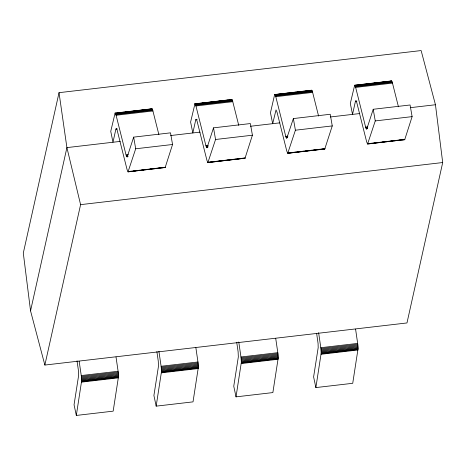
<?xml version="1.0" encoding="UTF-8"?>
<svg xmlns="http://www.w3.org/2000/svg" width="466" height="466" viewBox="0 0 466 466"><rect width="100%" height="100%" fill="white"/><g stroke="black" fill="none" stroke-linecap="round" stroke-linejoin="round"><path stroke-width="0.7" d="M116.017 356.968L118.242 372.212L118.492 376.621L113.168 411.152L76.313 415.439L81.632 380.908L81.387 376.499L79.162 361.255M195.866 347.683L198.097 362.927L198.341 367.336L193.023 401.867L156.168 406.148L161.486 371.623L161.236 367.214L158.906 351.253M275.721 338.398L277.946 353.642L278.196 358.051L272.872 392.582L236.017 396.863L241.341 362.338L241.091 357.929L238.761 341.968M355.575 329.113L357.801 344.357L358.045 348.766L352.727 383.297L315.872 387.578L321.19 353.053L320.946 348.644L318.616 332.683M59.025 92.67L23.3 253.079L30.546 310.869L44.864 365.053L406.975 322.95L442.7 162.541L435.454 104.751L421.136 50.561L59.025 92.67L66.906 147.606L80.589 204.65L44.864 365.053M30.546 310.869L66.906 147.606L120.199 141.408M115.9 129.105L112.97 142.252L110.751 131.336L115.102 113.057L116.086 115.259L126.059 154.951L127.136 157.147L133.66 137.132L170.515 132.845L172.554 144.495L165.18 167.492L128.022 171.878L127.102 169.706L117.1 129.956L116.319 128.488L115.9 129.105L117.345 128.936M195.755 119.82L192.825 132.967L190.606 122.051L194.957 103.772L195.936 105.974L205.908 145.666L206.991 147.862L213.515 127.847L250.37 123.56L252.409 135.21L245.029 158.207L207.877 162.593L206.956 160.421L196.949 120.671L196.169 119.197L195.755 119.82L197.2 119.651M355.459 101.25L352.529 114.391L350.31 103.481L354.661 85.202L355.645 87.404L365.618 127.096L366.695 129.292L373.219 109.277L410.074 104.99L412.113 116.634L404.738 139.637L367.581 144.023L366.66 141.85L356.659 102.101L355.878 100.627L355.459 101.25L356.904 101.081M151.543 109.394L151.957 108.77L152.737 110.244L158.889 134.651M231.392 100.108L231.812 99.485L232.592 100.959L238.743 125.366M293.37 118.562L286.683 138.553L285.763 136.381L275.79 96.689L275.185 94.913L274.649 94.528L270.461 112.766L272.68 123.676L276.023 109.912L277.008 112.114L286.806 151.135L287.726 153.308L295.403 130.206L293.37 118.562L330.225 114.275L332.258 125.919L324.744 149.044L287.726 153.308M311.247 90.823L311.667 90.2L312.447 91.674L318.593 116.081M128.022 171.878L135.699 148.776L133.66 137.132M207.877 162.593L215.554 139.491L213.515 127.847M367.581 144.023L375.258 120.921L373.219 109.277M398.447 106.79L392.296 82.389L391.516 80.915L389.768 81.334M114.939 113.098L151.957 108.77M194.794 103.813L231.812 99.485M274.649 94.528L311.667 90.2M354.498 85.243L391.516 80.915M115.283 113.186L152.137 108.898M195.138 103.901L231.992 99.613M274.992 94.615L311.847 90.328M354.842 85.33L391.696 81.043M117.688 112.97L119.861 112.72M121.306 112.551L123.473 112.3M125.639 112.044L127.806 111.793M129.251 111.624L131.424 111.374M133.591 111.124L135.757 110.867M137.202 110.704L140.091 110.366M141.536 110.197L143.709 109.947M145.153 109.778L148.042 109.44M149.487 109.271L151.654 109.021M194.654 104.023L196.099 103.854M197.543 103.685L200.432 103.347M201.877 103.178L204.05 102.928M205.494 102.759L208.384 102.427M209.828 102.258L211.995 102.007M213.44 101.838L216.335 101.501M217.779 101.332L219.946 101.081M221.391 100.912L223.558 100.662M225.725 100.406L227.897 100.155M229.342 99.986L231.509 99.736M274.503 94.738L275.954 94.569M277.398 94.4L280.287 94.062M281.732 93.893L283.899 93.643M286.066 93.392L288.238 93.142M289.683 92.973L291.85 92.717M294.017 92.466L296.184 92.216M297.628 92.047L300.523 91.709M301.968 91.54L304.135 91.289M305.579 91.12L308.469 90.788M309.913 90.62L311.364 90.451M354.358 85.453L356.525 85.196M357.97 85.028L360.142 84.777M361.587 84.608L364.476 84.276M365.921 84.107L368.088 83.851M369.532 83.688L372.427 83.35M373.872 83.181L376.039 82.931M378.206 82.68L380.373 82.424M381.817 82.255L383.99 82.004M386.157 81.754L388.324 81.503M115.481 113.483L152.335 109.195M195.33 104.198L232.185 99.91M275.185 94.913L312.039 90.625M355.04 85.622L391.894 81.34M115.679 113.931L152.533 109.65M195.534 104.646L232.388 100.365M275.389 95.361L312.243 91.074M355.238 86.076L392.092 81.789M115.883 114.531L152.737 110.244M195.737 105.246L232.592 100.959M275.592 95.961L312.447 91.674M355.442 86.676L392.296 82.389M116.086 115.259L152.941 110.972M195.936 105.974L232.79 101.687M275.79 96.689L312.645 92.402M355.645 87.404L392.5 83.117M170.608 135.548L200.054 132.123M250.463 126.263L279.903 122.838M330.318 116.978L359.758 113.553M410.261 107.681L435.454 104.751M135.699 148.776L172.554 144.495M215.554 139.491L252.409 135.21M295.403 130.206L332.258 125.919M375.258 120.921L412.113 116.634M126.059 154.951L128.226 154.7M205.908 145.666L208.081 145.415M285.763 136.381L287.93 136.13M365.618 127.096L367.785 126.839M126.245 155.632L127.69 155.463M206.094 146.347L208.267 146.097M285.949 137.062L287.394 136.893M365.804 127.777L367.249 127.608M126.432 156.203L127.876 156.034M206.287 146.918L207.731 146.749M286.141 137.633L287.586 137.464M365.991 128.342L367.435 128.179M126.624 156.646L128.068 156.477M206.473 147.361L207.918 147.192M366.183 128.791L367.627 128.622M128.441 171.511L165.296 167.224M208.296 162.226L245.151 157.939M288.145 152.941L325 148.654M368 143.65L404.855 139.369M129.298 171.54L131.464 171.29M133.631 171.039L135.798 170.789M137.965 170.533L140.138 170.282M141.582 170.113L143.749 169.863M145.916 169.612L148.083 169.356M149.528 169.187L151.695 168.937M153.867 168.686L156.034 168.436M157.479 168.267L159.646 168.016M161.813 167.76L163.985 167.51M207.702 162.424L212.042 161.923M213.486 161.754L215.653 161.498M217.82 161.248L219.987 160.997M221.432 160.828L223.598 160.578M225.771 160.327L227.938 160.071M229.383 159.902L232.272 159.57M233.716 159.401L235.883 159.151M238.056 158.894L240.223 158.644M241.668 158.475L243.835 158.224M289.724 152.889L291.891 152.638M294.058 152.382L296.23 152.132M297.675 151.963L299.842 151.712M302.009 151.462L304.176 151.205M305.62 151.036L307.787 150.786M309.96 150.535L312.127 150.285M313.571 150.116L316.461 149.778M317.905 149.609L320.072 149.359M321.523 149.19L324.744 149.044M369.579 143.604L372.468 143.266M373.913 143.097L376.079 142.846M378.246 142.596L380.419 142.34M381.864 142.171L384.031 141.92M386.197 141.67L388.364 141.419M389.809 141.25L391.976 141M394.149 140.744L396.316 140.493M398.482 140.243L399.927 140.074M402.094 139.823L404.593 139.759M128.325 171.779L165.18 167.492M208.174 162.494L245.029 158.207M288.029 153.209L324.884 148.922M367.878 143.918L404.738 139.637M80.589 204.65L442.7 162.541M81.259 375.549L118.114 371.268M161.114 366.264L197.968 361.983M240.963 356.979L277.818 352.692M320.818 347.694L357.672 343.407M81.387 376.499L118.242 372.212M161.236 367.214L198.097 362.927M241.091 357.929L277.946 353.642M320.946 348.644L357.801 344.357M81.492 377.454L118.347 373.173M161.341 368.169L198.196 363.882M241.196 358.884L278.051 354.597M321.051 349.599L357.905 345.312M81.567 378.398L118.422 374.111M161.422 369.113L198.277 364.826M241.272 359.828L278.126 355.541M321.126 350.537L357.981 346.255M81.62 379.301L118.475 375.013M161.469 370.016L198.33 365.728M241.324 360.731L278.179 356.443M321.179 351.44L358.034 347.158M81.643 380.145L118.498 375.858M161.492 370.86L198.347 366.573M241.347 361.569L278.202 357.288M321.202 352.284L358.057 348.003M81.632 380.908L118.492 376.621M161.486 371.623L198.341 367.336M241.341 362.338L278.196 358.051M321.19 353.053L358.045 348.766M81.597 381.578L118.451 377.291M161.452 372.293L198.306 368.006M241.306 363.008L278.161 358.721M321.156 353.723L358.01 349.436M81.533 382.132L118.387 377.85M161.387 372.847L198.242 368.559M241.242 363.562L278.097 359.274M321.091 354.277L357.946 349.989M244.889 158.329L244.557 158.137M165.034 167.614L164.708 167.428M315.872 387.578L313.612 376.924L318.185 347.619L318.074 343.494L316.688 333.703M236.017 396.863L233.763 386.209L238.33 356.904L238.12 351.824L236.728 342.271M156.168 406.148L153.908 395.494L158.481 366.189L158.265 361.109L156.879 351.556M76.313 415.439L74.053 404.785L78.626 375.474L78.416 370.394L77.024 360.841"/></g></svg>
